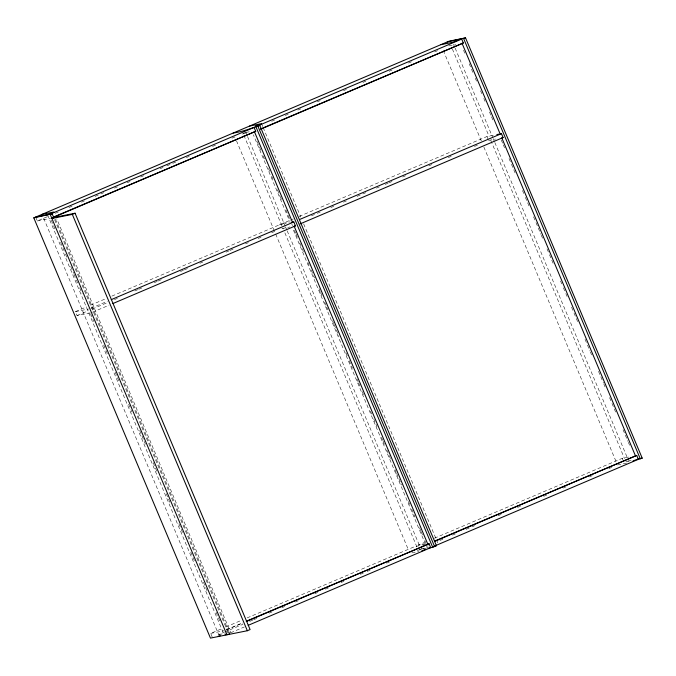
<?xml version="1.0" encoding="UTF-8"?>
<svg xmlns="http://www.w3.org/2000/svg" width="676" height="676" viewBox="0 0 676 676"><rect width="100%" height="100%" fill="white"/><g stroke="black" fill="none" stroke-linecap="round" stroke-linejoin="round"><path stroke-width="0.51" stroke-dasharray="3.38 2.54" d="M35.667 217.072L37.307 220.976L48.528 216.202M55.314 213.312L58.229 212.078M68.901 207.532L73.76 205.47M81.517 202.166L84.432 200.924M95.105 196.386L99.955 194.316M100.927 193.911L103.842 192.668M114.514 188.131L117.43 186.889M127.13 182.757L130.037 181.523M140.718 176.977L143.625 175.743M160.127 168.721L163.034 167.479M166.921 165.831L171.772 163.769M172.743 163.355L175.65 162.113M186.322 157.576L189.238 156.333M212.526 146.422L215.441 145.188M231.936 138.166L234.851 136.932L236.068 139.822M243.081 133.425L246.765 131.862M271.684 121.257L274.6 120.015M285.272 115.478L288.187 114.236M297.888 110.104L300.803 108.87M317.298 101.848L320.213 100.614M343.501 90.702L346.408 89.46M362.911 82.447L365.817 81.204M389.114 71.293L392.021 70.059M408.515 63.037L411.43 61.803M434.719 51.891L437.634 50.649M90.229 312.895L77.056 315.531L75.416 311.628L86.629 306.853M90.516 305.206L106.039 298.598M111.861 296.122L289.412 220.579L253.339 134.744M290.384 220.165L293.3 218.923M299.122 216.447L486.957 136.527L494.857 134.946M90.88 308.315L107.383 301.293M77.056 315.531L88.269 310.757M92.156 309.109L107.678 302.502M114.472 299.612L117.387 298.37M134.854 290.942L137.76 289.7M138.732 289.286L143.591 287.224M154.263 282.686L157.17 281.444M158.142 281.03L162.992 278.968M180.467 271.532L183.373 270.299M184.345 269.885L189.196 267.823M199.876 263.277L202.783 262.043M226.071 252.131L228.987 250.889M229.958 250.475L234.809 248.413M245.481 243.875L248.396 242.633M258.097 238.501L261.012 237.268M271.684 232.721L274.6 231.488L408.219 549.368M311.433 215.813L316.292 213.743M317.255 213.337L320.17 212.095M330.843 207.557L333.758 206.315M343.459 202.183L346.374 200.949M357.046 196.403L361.897 194.342M362.868 193.927L365.784 192.694M376.456 188.148L379.363 186.906M385.185 184.43L388.1 183.196M389.072 182.782L391.979 181.54M402.659 177.002L405.566 175.76M428.854 165.848L431.77 164.614M448.264 157.593L451.179 156.359M474.467 146.447L477.383 145.205M92.519 312.219L109.03 305.197M212.323 637.316L210.684 633.412L221.897 628.638M225.776 626.99L241.307 620.382M247.129 617.906L414.582 546.656L421.503 545.278M434.389 538.231L622.224 458.32L629.136 456.934M226.773 629.542L242.304 622.926M226.147 630.1L242.65 623.078M43.67 218.263L218.686 634.612L223.536 632.55M224.508 632.136L242.946 624.286M249.74 621.396L252.655 620.162M253.627 619.748L258.477 617.687M269.149 613.14L272.065 611.898M281.765 607.775L284.68 606.533M295.353 601.995L298.26 600.753M314.762 593.739L317.669 592.497M325.435 589.193L330.285 587.131M340.957 582.585L343.873 581.352M360.367 574.33L363.282 573.087M367.161 571.44L370.076 570.198M386.571 563.184L389.486 561.942M439.907 540.487L442.822 539.254M452.523 535.122L455.438 533.879M466.11 529.342L470.961 527.28M471.933 526.866L474.848 525.624M498.136 515.712L501.051 514.478M517.546 507.456L520.452 506.223M543.749 496.311L546.656 495.069M563.159 488.055L566.065 486.813M589.354 476.901L592.269 475.667M608.763 468.645L611.679 467.412M228.725 633.015L230.55 632.237L56.75 218.804M230.702 632.77L244.298 626.982M448.847 45.883L455.768 44.498M245.937 132.437L250.872 131.448M242.202 134.025L247.137 133.037M37.307 220.976L50.489 218.34M488.596 140.439L495.516 139.053M283.05 223.283L289.97 221.897M279.315 224.871L286.235 223.486M281.943 228.581L289.852 227.001M75.416 311.628L88.59 308.991M627.793 461.015L631.908 460.195M625.841 461.826L630.776 460.838M617.501 464.927L627.379 462.959M425.238 543.69L418.317 545.067L424.68 542.363L293.097 229.341M422.492 545.076L425.457 544.484M426.328 546.267L428.297 545.87M420.945 548.777L427.866 547.399M419.12 549.563L422.213 548.946M423.244 548.743L426.328 548.126M417.21 550.365L421.165 549.58M411.836 552.875L418.757 551.498M210.684 633.412L223.857 630.776M218.686 634.612L224.618 633.429M225.607 633.226L230.55 632.237M463.542 50.261L464.758 53.15M469.22 63.764L473.276 73.405M475.304 78.23L476.512 81.12M480.568 90.761L481.785 93.66M483.813 98.476L485.03 101.375M489.492 111.979L491.106 115.841M491.511 116.804L493.539 121.621M501.271 140.008L502.902 143.895M503.316 144.867L504.541 147.791M509.036 158.48L511.081 163.339M511.487 164.31L515.577 174.036M522.523 190.556L523.748 193.48M525.379 197.367L529.054 206.112M533.55 216.81L535.595 221.669M536.009 222.641L540.91 234.302M541.315 235.273L542.541 238.197M547.036 248.886L549.081 253.745M549.487 254.717L553.576 264.443M560.522 280.962L561.748 283.886M563.387 287.773L565.423 292.632M565.837 293.604L567.063 296.519M571.558 307.217L573.603 312.075M574.008 313.047L578.098 322.765M585.044 339.293L587.089 344.152M587.495 345.123L589.945 350.962M590.351 351.934L591.585 354.849M598.53 371.369L603.431 383.038M603.837 384.01L605.062 386.925M609.558 397.623L611.603 402.482M612.008 403.454L616.098 413.171M623.044 429.699L627.953 441.369M628.359 442.341L629.584 445.256M453.52 44.253L454.745 47.176M455.151 48.148L492.779 137.642M493.184 138.622L494.409 141.537M494.824 142.509L626.905 456.722M452.345 48.959L489.145 136.518M490.784 140.405L624.506 458.514M486.957 136.527L488.266 139.653M622.224 458.32L622.875 459.883M443.295 50.514L481.903 142.366M483.864 147.03L616.512 462.587M261.527 123.649L262.753 126.564M263.158 127.544L300.786 217.038M303.642 223.849L436.138 539.034M436.544 540.006L437.778 542.929M257.125 141.495L261.181 151.137M263.201 155.962L264.417 158.852M268.473 168.501L269.69 171.391M271.718 176.216L272.935 179.106M277.388 189.711L279.822 195.499M280.227 196.463L281.444 199.361M285.906 209.966L289.962 219.607M291.829 224.06L292.488 225.623M294.449 230.296L295.674 233.212M296.088 234.183L298.133 239.042M299.764 242.938L301.809 247.796M302.214 248.768L303.44 251.683M307.935 262.373L309.16 265.296M311.205 270.155L314.475 277.929M318.971 288.627L320.196 291.542M320.601 292.514L322.646 297.372M324.691 302.231L326.322 306.118M326.736 307.09L327.961 310.005M332.457 320.703L333.682 323.618M334.088 324.59L338.997 336.259M345.943 352.779L347.168 355.703M349.213 360.561L352.475 368.335M356.97 379.033L358.195 381.948M358.61 382.92L360.654 387.779M362.285 391.666L363.511 394.581M370.456 411.109L371.682 414.025M373.727 418.883L376.997 426.666M381.492 437.355L382.717 440.27M383.123 441.242L385.168 446.109M386.807 449.996L390.483 458.742M394.978 469.44L396.204 472.355M396.609 473.327L401.519 484.988M408.465 501.516L409.69 504.431M411.735 509.29L414.996 517.072M419.492 527.762L420.717 530.677M421.131 531.649L423.176 536.516M424.807 540.403L426.032 543.318M245.878 132.597L247.112 135.521M247.517 136.493L285.137 225.987M285.551 226.959L286.776 229.882M287.182 230.854L419.678 546.039M243.892 135.352L283.227 228.936M284.866 232.831L416.864 546.85M236.473 140.785L274.27 230.702M55.474 219.252L229.265 632.677M54.595 219.624L228.387 633.049M51.3 220.266L54.942 228.953M60.62 242.447L65.082 253.061M65.487 254.024L67.516 258.84M70.752 266.555L73.591 273.307M73.997 274.27L76.025 279.095M76.43 280.058L77.647 282.957M79.675 287.773L82.109 293.561M90.643 313.867L93.913 321.649M103.715 344.98L107.399 353.725M115.157 372.197L119.246 381.915M128.643 404.273L131.913 412.056M139.679 430.519L145.399 444.132M153.165 462.604L157.246 472.321M166.237 493.708L169.921 502.462M178.912 523.849L183.407 534.539M190.759 552.038L195.254 562.728M203.425 582.171L207.921 592.869M216.092 612.304L220.587 623.002M47.523 214.698L223.528 633.387"/><path stroke-width="1.01" d="M75.078 213.227L72.332 214.393L51.908 218.475L54.655 217.309L75.078 213.227L250.095 629.567L247.348 630.733L210.456 638.11L33.8 217.866L449.075 41.177L465.544 37.89L642.2 458.134L636.598 459.68M47.523 214.698L53.886 211.994L42.03 214.36M459.063 39.605L452.7 42.309L440.845 44.684M50.159 214.174L254.066 127.418L255.705 131.321L52.77 217.664M257.801 125.829L461.7 39.081L463.339 42.985L260.412 129.319M33.8 217.866L52.136 213.777L53.776 217.68M233.203 133.02C242.456 131.761 251.05 128.398 259.778 125.432L436.434 545.684L432.699 547.273L428.085 548.194M447.208 41.971L465.544 37.89M53.396 217.097L255.705 131.321M261.037 128.761L463.339 42.985M111.27 299.637L293.806 221.973L295.454 225.877L112.909 303.541M299.485 219.556L501.448 133.637L503.088 137.541L300.161 223.874M246.191 621.278L429.074 543.766L430.722 547.67L248.176 625.334M434.406 541.197L636.716 455.421L638.355 459.325L434.457 546.081L436.434 545.684M246.537 621.43L429.074 543.766M434.752 541.349L636.716 455.421M421.723 550.906L425.356 549.351M632.99 461.015L635.719 459.849M228.792 634.029L229.671 633.649M249.664 126.023L261.527 123.649L255.165 126.353L259.778 125.432M35.667 217.072L52.136 213.777M496.835 134.558L498.812 134.161M501.448 133.637L500.13 133.899L462.021 43.247M503.088 137.541L501.769 137.803L635.398 455.683M291.179 222.505L293.806 221.973M295.454 225.877L294.136 226.147L427.756 544.028M638.085 458.962L642.2 458.134M432.505 546.892L434.567 546.478L257.911 126.226M218.255 636.133L220.232 635.736M225.057 634.772L226.815 634.418M463.677 38.684L640.333 458.928M256.035 127.02L432.699 547.273M254.387 131.592L292.497 222.235M72.332 214.393L247.348 630.733M50.269 214.571L226.925 634.823"/></g></svg>
